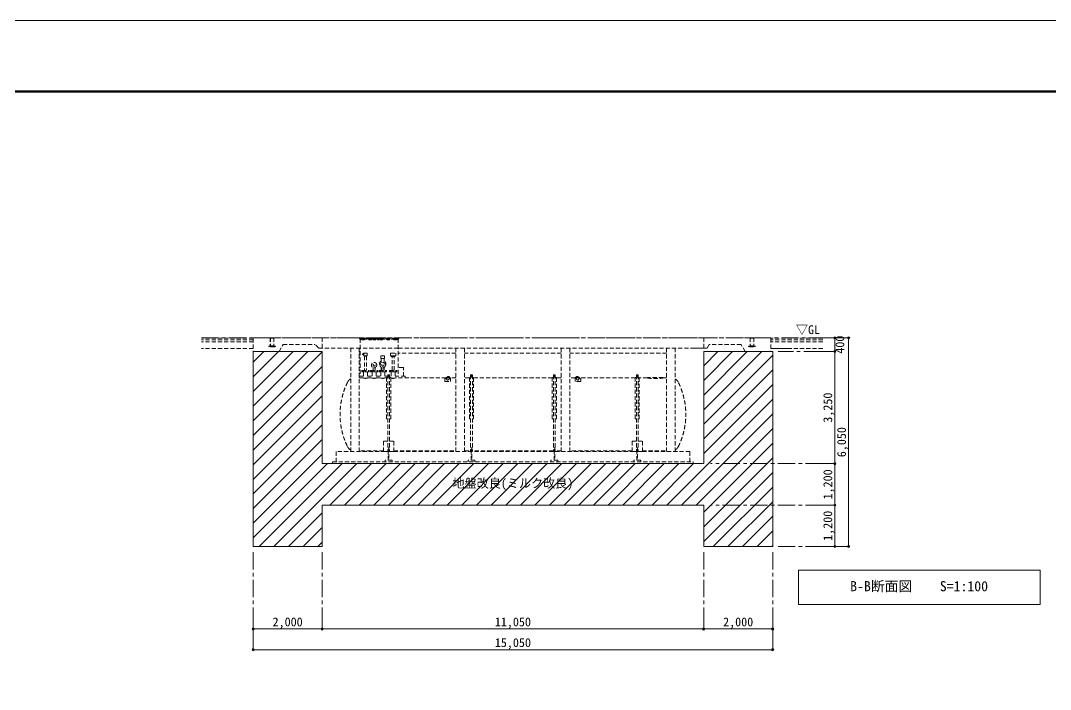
# Model space of a CAD drawing. Units: millimetres at full size, sheet at 1:100. Extents: x -42050 to 42050, y -29700 to 29700.
# Drawn here: x -17551 to 12279, y 10314 to 29700 of the extents above; entities that cross this region are included whole.
import ezdxf
from ezdxf.enums import TextEntityAlignment as Align

# ---------------------------------------------------------------- set-up
doc = ezdxf.new("R2010")
doc.units = ezdxf.units.MM
doc.header["$LTSCALE"] = 100
doc.header["$PDMODE"] = 32
doc.header["$PDSIZE"] = 60
doc.linetypes.add('CHAIN1', pattern=[8, 5, -1, 1, -1])
doc.linetypes.add('DASHED1', pattern=[1.8, 1.2, -0.6])
for name, color, linetype, lineweight in [('0-0_境界線', 7, 'DASHED1', 9), ('0-1_', 2, 'Continuous', 18), ('0-7_寸法', 7, 'Continuous', 5), ('0-8_雑１', 4, 'Continuous', 5), ('0-F_通り芯', 4, 'Continuous', 5), ('F-C_', 134, 'Continuous', 18)]:
    doc.layers.add(name, color=color, linetype=linetype, lineweight=lineweight)
doc.styles.add('ＭＳ ゴシック', font='')
doc.styles.get('ＭＳ ゴシック').set_extended_font_data('MS Gothic')

msp = doc.modelspace()

# ---------------------------------------------------------------- linework, layer by layer
at = {"layer": '0-0_境界線'}
for p, q in [((-10814.6, 20492.7), (-12314.6, 20492.7)), ((-10814.6, 20442.7), (-12314.6, 20442.7)), ((-10814.6, 20392.7), (-12314.6, 20392.7)), ((-10814.6, 20492.7), (-10814.6, 20107.7)), ((-10364.9, 20507.7), (-10314.9, 20507.7)), ((-10318.4, 20504.2), (-10318.4, 20261.2)), ((-10314.9, 20507.7), (-10214.9, 20507.7)), ((-10314.9, 20494.7), (-10214.9, 20494.7)), ((-10214.9, 20507.7), (-10214.9, 20257.7)), ((-10164.9, 20507.7), (-10214.9, 20507.7)), ((-10211.4, 20504.2), (-10211.4, 20261.2)), ((-10164.9, 20507.7), (-8814.6, 20507.7)), ((-10064.9, 20107.7), (-9949.4, 20307.7)), ((-9949.4, 20307.7), (-9014.6, 20307.7)), ((-8914.6, 20207.7), (-9014.6, 20307.7)), ((-7731, 20507.7), (-8814.6, 20507.7)), ((-8814.6, 20507.7), (-8814.6, 20207.7)), ((-7731, 20507.7), (-7731, 20476.9)), ((-7702, 20476.9), (-7731, 20476.9)), ((-7716, 20507.7), (-7202, 20507.7)), ((-7711.5, 20477.7), (-7711.5, 19392)), ((-7702, 20476.9), (-7702, 20446.9)), ((-7687, 20446.9), (-7702, 20446.9)), ((-7687, 20446.9), (-7687, 20476.9)), ((-7640.9, 20476.9), (-7687, 20476.9)), ((-7670.4, 20476.9), (-7670.4, 20496.9)), ((-7670.4, 20496.9), (-7594, 20496.9)), ((-7628.5, 20470.5), (-7670.4, 20491.9)), ((-7658.4, 20450.5), (-7658.4, 20476.9)), ((-7658.4, 20450.5), (-7584.6, 20450.5)), ((-7628.5, 20470.5), (-7628.5, 20496.9)), ((-7628.5, 20470.5), (-7486.8, 20470.5)), ((-7618.5, 20470.5), (-7618.5, 20496.9)), ((-7594, 20496.9), (-7589, 20479.1)), ((-7589, 20479.1), (-7500, 20479.1)), ((-7586.9, 20496.9), (-7581.9, 20479.1)), ((-7586.9, 20496.9), (-7510.5, 20496.9)), ((-7584.7, 20489.3), (-7507.5, 20489.3)), ((-7584.6, 20470.5), (-7584.6, 20450.5)), ((-7464.4, 20450.5), (-7464.4, 20467.9)), ((-7289.5, 20470.5), (-7456.4, 20470.5)), ((-7355, 20479.1), (-7443.8, 20479.1)), ((-7359.3, 20489.3), (-7436.8, 20489.3)), ((-7369.5, 20496.9), (-7433.5, 20496.9)), ((-7357.2, 20496.9), (-7369.5, 20496.9)), ((-7357.2, 20496.9), (-7362.2, 20479.1)), ((-7350, 20496.9), (-7355, 20479.1)), ((-7350, 20496.9), (-7247.6, 20496.9)), ((-7349.5, 20470.5), (-7349.5, 20496.9)), ((-7339.5, 20470.5), (-7339.5, 20496.9)), ((-7339.4, 20470.5), (-7339.4, 20450.5)), ((-7259.6, 20450.5), (-7339.4, 20450.5)), ((-7299.5, 20470.5), (-7299.5, 20496.9)), ((-7289.5, 20470.5), (-7289.5, 20496.9)), ((-7289.5, 20470.5), (-7247.6, 20491.9)), ((-7217, 20476.9), (-7277.1, 20476.9)), ((-7259.6, 20450.5), (-7259.6, 20476.9)), ((-7247.6, 20496.9), (-7247.6, 20491.9)), ((-7202, 20491.9), (-7247.6, 20491.9)), ((-7217, 20476.9), (-7217, 20446.9)), ((-7217, 20446.9), (-7202, 20446.9)), ((-6607, 20507.7), (-7202, 20507.7)), ((-7202, 20507.7), (-7202, 20491.9)), ((-7202, 20491.9), (-7156.4, 20491.9)), ((-7202, 20476.9), (-7202, 20446.9)), ((-7202, 20476.9), (-7202, 20446.9)), ((-7187, 20446.9), (-7202, 20446.9)), ((-7187, 20476.9), (-7126.9, 20476.9)), ((-7187, 20446.9), (-7187, 20476.9)), ((-7114.5, 20470.5), (-7156.4, 20491.9)), ((-7144.4, 20450.5), (-7144.4, 20476.9)), ((-7144.4, 20450.5), (-7064.6, 20450.5)), ((-7114.5, 20470.5), (-7114.5, 20496.9)), ((-7114.5, 20470.5), (-6904.5, 20470.5)), ((-7104.5, 20470.5), (-7104.5, 20496.9)), ((-7064.6, 20470.5), (-7064.6, 20450.5)), ((-7039.5, 20470.5), (-7039.5, 20496.9)), ((-7029.5, 20470.5), (-7029.5, 20496.9)), ((-6964.5, 20470.5), (-6964.5, 20496.9)), ((-6954.5, 20470.5), (-6954.5, 20496.9)), ((-6652.6, 20496.9), (-6904.5, 20496.9)), ((-6694.5, 20470.5), (-6904.5, 20470.5)), ((-6864.6, 20470.5), (-6864.6, 20450.5)), ((-6854.5, 20470.5), (-6854.5, 20496.9)), ((-6844.5, 20470.5), (-6844.5, 20496.9)), ((-6779.5, 20470.5), (-6779.5, 20496.9)), ((-6769.5, 20470.5), (-6769.5, 20496.9)), ((-6744.4, 20470.5), (-6744.4, 20450.5)), ((-6664.6, 20450.5), (-6744.4, 20450.5)), ((-6704.5, 20470.5), (-6704.5, 20496.9)), ((-6694.5, 20470.5), (-6694.5, 20496.9)), ((-6694.5, 20470.5), (-6652.6, 20491.9)), ((-6636, 20476.9), (-6682.1, 20476.9)), ((-6664.6, 20450.5), (-6664.6, 20476.9)), ((-6652.6, 20476.9), (-6652.6, 20496.9)), ((-6636, 20446.9), (-6636, 20476.9)), ((-6636, 20446.9), (-6621, 20446.9)), ((-6621, 20476.9), (-6592, 20476.9)), ((-6621, 20476.9), (-6621, 20446.9)), ((-6611.5, 20477.7), (-6611.5, 19392)), ((-6592, 20507.7), (-6607, 20507.7)), ((2235.4, 20507.7), (-6592, 20507.7)), ((-6592, 20507.7), (-6592, 20476.9)), ((2235.4, 20207.7), (2235.4, 20507.7)), ((3535.6, 20507.7), (2235.4, 20507.7)), ((2335.4, 20207.7), (2393.1, 20307.7)), ((3320.1, 20307.7), (2393.1, 20307.7)), ((3435.6, 20107.7), (3320.1, 20307.7)), ((3535.6, 20507.7), (3585.6, 20507.7)), ((3582.1, 20504.2), (3582.1, 20261.2)), ((3582.1, 20317.2), (3591.3, 20307.9)), ((3585.6, 20507.7), (3585.6, 20257.7)), ((3685.6, 20507.7), (3585.6, 20507.7)), ((3685.6, 20494.7), (3585.6, 20494.7)), ((3735.6, 20507.7), (3685.6, 20507.7)), ((3689.1, 20504.2), (3689.1, 20261.2)), ((4185.4, 20492.7), (4185.4, 20107.7)), ((5685.4, 20492.7), (4185.4, 20492.7)), ((5685.4, 20442.7), (4185.4, 20442.7)), ((5685.4, 20392.7), (4185.4, 20392.7)), ((-10814.6, 20192.7), (-12314.6, 20192.7)), ((-10064.9, 20107.7), (-10814.6, 20107.7)), ((-10364.9, 20261.2), (-10318.4, 20261.2)), ((-10364.9, 20261.2), (-10364.9, 20257.7)), ((-10364.9, 20257.7), (-10314.9, 20257.7)), ((-10339.9, 20248.7), (-10339.9, 20257.7)), ((-10189.9, 20248.7), (-10339.9, 20248.7)), ((-10314.9, 20277.7), (-10214.9, 20277.7)), ((-10164.9, 20261.2), (-10211.4, 20261.2)), ((-10189.9, 20248.7), (-10189.9, 20257.7)), ((-8914.6, 20207.7), (-7711.5, 20207.7)), ((-7989.6, 17207.7), (-7989.6, 20207.7)), ((-7739.6, 17207.7), (-7739.6, 20207.7)), ((-7739.6, 20057.7), (-7711.5, 20057.7)), ((-6611.5, 20208.5), (-7711.5, 20208.5)), ((-7642.8, 20040.4), (-7627.8, 20040.4)), ((-7642.8, 20020.4), (-7642.8, 20040.4)), ((-7642.8, 20020.4), (-7627.8, 20020.4)), ((-7627.8, 20020.4), (-7627.8, 20040.4)), ((-7627.8, 20037.4), (-7622.8, 20037.4)), ((-7627.8, 20023.4), (-7622.8, 20023.4)), ((-7622.8, 20060.4), (-7622.8, 20000.4)), ((-7612.8, 20060.4), (-7622.8, 20060.4)), ((-7612.8, 20000.4), (-7622.8, 20000.4)), ((-7612.8, 20060.4), (-7612.8, 20000.4)), ((-7607.8, 20050.4), (-7612.8, 20050.4)), ((-7607.8, 20010.4), (-7612.8, 20010.4)), ((-7512.1, 20064), (-7512.1, 19986)), ((-6709.5, 19986.6), (-6709.5, 19960.3)), ((2335.4, 20207.7), (-6611.5, 20207.7)), ((-4939.6, 20057.7), (-6611.5, 20057.7)), ((-4939.6, 17207.7), (-4939.6, 20207.7)), ((-4689.6, 17207.7), (-4689.6, 20207.7)), ((-1889.6, 20057.7), (-4689.6, 20057.7)), ((-1889.6, 17207.7), (-1889.6, 20207.7)), ((-1639.6, 17207.7), (-1639.6, 20207.7)), ((1160.4, 20057.7), (-1639.6, 20057.7)), ((1160.4, 17207.7), (1160.4, 20207.7)), ((1410.4, 17207.7), (1410.4, 20207.7)), ((1963.6, 20207.7), (2335.4, 20207.7)), ((3435.6, 20107.7), (4185.4, 20107.7)), ((3535.6, 20261.2), (3582.1, 20261.2)), ((3560.6, 20248.7), (3560.6, 20257.7)), ((3560.6, 20248.7), (3710.6, 20248.7)), ((3685.6, 20277.7), (3585.6, 20277.7)), ((3735.6, 20257.7), (3685.6, 20257.7)), ((3735.6, 20261.2), (3689.1, 20261.2)), ((3710.6, 20248.7), (3710.6, 20257.7)), ((4185.4, 20192.7), (4735.4, 20192.7)), ((5685.4, 20192.7), (4185.4, 20192.7)), ((-7607.8, 19986), (-7512.1, 19986)), ((-7601, 19974), (-7601, 19986)), ((-7522.2, 19974), (-7601, 19974)), ((-7522.2, 19986), (-7595.4, 19986)), ((-7591.9, 19974), (-7591.9, 19559.9)), ((-7531.4, 19974), (-7531.4, 19559.9)), ((-7522.2, 19974), (-7522.2, 19986)), ((-7112.2, 19902.6), (-7112.2, 19982.6)), ((-7011.1, 19902.6), (-7112.2, 19902.6)), ((-7106.2, 19902.6), (-7106.2, 19777.9)), ((-7017.1, 19902.6), (-7017.1, 19777.8)), ((-6709.5, 19960.3), (-6812.3, 19960.3)), ((-6791.9, 19559.9), (-6791.9, 19960.3)), ((-6731.4, 19559.9), (-6731.4, 19960.3)), ((-7739.6, 19392), (-7618.8, 19392)), ((-7666.7, 19541.9), (-7666.7, 19559.9)), ((-7666.7, 19523.9), (-7666.7, 19541.9)), ((-7456.7, 19523.9), (-7666.7, 19523.9)), ((-7618.8, 19523.9), (-7618.8, 19342)), ((-7504.5, 19523.9), (-7504.5, 19342)), ((-7504.5, 19392), (-7368.8, 19392)), ((-7416.7, 19541.9), (-7416.7, 19559.9)), ((-7416.7, 19523.9), (-7416.7, 19541.9)), ((-7206.7, 19523.9), (-7416.7, 19523.9)), ((-7368.8, 19523.9), (-7368.8, 19342)), ((-7341.9, 19643.1), (-7341.9, 19559.9)), ((-7281.4, 19643.1), (-7281.4, 19559.9)), ((-7254.5, 19523.9), (-7254.5, 19342)), ((-7254.5, 19392), (-7118.8, 19392)), ((-7166.7, 19541.9), (-7166.7, 19559.9)), ((-7166.7, 19523.9), (-7166.7, 19541.9)), ((-6956.7, 19523.9), (-7166.7, 19523.9)), ((-7118.8, 19523.9), (-7118.8, 19342)), ((-7106.2, 19651), (-7106.2, 19559.9)), ((-7091.9, 19641.1), (-7091.9, 19557.9)), ((-7031.4, 19641.1), (-7031.4, 19557.9)), ((-7017.1, 19651), (-7017.1, 19559.9)), ((-7004.5, 19523.9), (-7004.5, 19342)), ((-7004.5, 19392), (-6818.8, 19392)), ((-6864.6, 19431), (-6914.6, 19431)), ((-6914.6, 19431), (-6914.6, 17223.7)), ((-6866.7, 19541.9), (-6866.7, 19559.9)), ((-6866.7, 19523.9), (-6866.7, 19541.9)), ((-6656.7, 19523.9), (-6866.7, 19523.9)), ((-6864.6, 19431), (-6864.6, 17223.7)), ((-6818.8, 19523.9), (-6818.8, 19342)), ((-6704.5, 19523.9), (-6704.5, 19342)), ((-4464.6, 19431), (-4514.6, 19431)), ((-4514.6, 19431), (-4514.6, 17223.7)), ((-4464.6, 19431), (-4464.6, 17223.7)), ((-2064.6, 19431), (-2114.6, 19431)), ((-2114.6, 19431), (-2114.6, 17223.7)), ((-2064.6, 19431), (-2064.6, 17223.7)), ((335.4, 19431), (285.4, 19431)), ((285.4, 19431), (285.4, 17223.7)), ((335.4, 19431), (335.4, 17223.7)), ((-7739.6, 19342), (-7618.8, 19342)), ((-7504.5, 19342), (-7368.8, 19342)), ((-7254.5, 19342), (-7118.8, 19342)), ((-6948.8, 19342), (-7004.5, 19342)), ((-6948.8, 19352), (-6914.6, 19352)), ((-6948.8, 18158.8), (-6948.8, 19352)), ((-6864.6, 19361), (-6914.6, 19361)), ((-6864.6, 19352), (-6828.8, 19352)), ((-6828.8, 19352), (-6828.8, 18158.8)), ((-6818.8, 19342), (-6828.8, 19342)), ((-5225.7, 19342), (-6704.5, 19342)), ((-5261.9, 19302.6), (-5206.1, 19363.2)), ((-5261.9, 19302.6), (-5261.9, 19242.6)), ((-5261.9, 19242.6), (-5101.9, 19242.6)), ((-5181, 19353.5), (-5202.2, 19332.3)), ((-5131.3, 19342), (-5192.5, 19342)), ((-5138.5, 19311.1), (-5159.8, 19289.9)), ((-4939.6, 19342), (-5105.2, 19342)), ((-5101.9, 19326), (-5101.9, 19242.6)), ((-4548.8, 19342), (-4689.6, 19342)), ((-4548.8, 19352), (-4514.6, 19352)), ((-4548.8, 18158.8), (-4548.8, 19352)), ((-4464.6, 19361), (-4514.6, 19361)), ((-4464.6, 19352), (-4428.8, 19352)), ((-4428.8, 19352), (-4428.8, 18158.8)), ((-2148.8, 19342), (-4428.8, 19342)), ((-2148.8, 19352), (-2114.6, 19352)), ((-2148.8, 18158.8), (-2148.8, 19352)), ((-2064.6, 19361), (-2114.6, 19361)), ((-2064.6, 19352), (-2028.8, 19352)), ((-2028.8, 19352), (-2028.8, 18158.8)), ((-1889.6, 19342), (-2028.8, 19342)), ((-1481.9, 19342), (-1639.6, 19342)), ((-1485.1, 19326), (-1485.1, 19242.6)), ((-1325.1, 19242.6), (-1485.1, 19242.6)), ((-1455.7, 19342), (-1394.6, 19342)), ((-1448.6, 19311.1), (-1427.3, 19289.9)), ((-1406.1, 19353.5), (-1384.9, 19332.3)), ((-1325.1, 19302.6), (-1381, 19363.2)), ((251.2, 19342), (-1361.4, 19342)), ((-1325.1, 19302.6), (-1325.1, 19242.6)), ((251.2, 19352), (285.4, 19352)), ((335.4, 19361), (285.4, 19361)), ((335.4, 19352), (371.2, 19352)), ((371.2, 19352), (371.2, 18158.8)), ((607.3, 19342), (371.2, 19342)), ((607.3, 19351.1), (607.3, 19342.1)), ((1057.3, 19351), (607.3, 19351.1)), ((1057.3, 19342), (1057.3, 19351)), ((1160.4, 19342), (1057.3, 19342)), ((-6914.6, 18158.8), (-6948.8, 18158.8)), ((-6828.8, 18158.8), (-6864.6, 18158.8)), ((-4514.6, 18158.8), (-4548.8, 18158.8)), ((-4428.8, 18158.8), (-4464.6, 18158.8)), ((-2114.6, 18158.8), (-2148.8, 18158.8)), ((-2028.8, 18158.8), (-2064.6, 18158.8)), ((371.2, 18158.8), (335.4, 18158.8)), ((-7039.6, 17507.7), (-7039.6, 17207.7)), ((-6914.6, 17507.7), (-7039.6, 17507.7)), ((-6899.1, 17313.7), (-6880.1, 17313.7)), ((-6899.1, 16957.7), (-6899.1, 17313.7)), ((-6880.1, 17313.7), (-6880.1, 16957.7)), ((-6864.6, 17507.7), (-6739.6, 17507.7)), ((-6739.6, 17207.7), (-6739.6, 17507.7)), ((161.2, 17507.7), (161.2, 17207.7)), ((285.4, 17507.7), (161.2, 17507.7)), ((300.9, 17313.7), (319.9, 17313.7)), ((300.9, 16957.7), (300.9, 17313.7)), ((319.9, 17313.7), (319.9, 16957.7)), ((335.4, 17507.7), (461.2, 17507.7)), ((461.2, 17207.7), (461.2, 17507.7)), ((1835.4, 17207.7), (-8414.6, 17207.7)), ((-8414.6, 17207.7), (-8414.6, 16907.7)), ((-7039.6, 17226), (-7739.6, 17226)), ((-6739.6, 17213.7), (-7039.6, 17213.7)), ((-6864.6, 17232.7), (-6914.6, 17232.7)), ((-6864.6, 17223.7), (-6914.6, 17223.7)), ((-6739.6, 17226), (-4939.6, 17226)), ((-4689.6, 17226), (-4514.6, 17226)), ((-4464.6, 17232.7), (-4514.6, 17232.7)), ((-4464.6, 17223.7), (-4514.6, 17223.7)), ((-2114.6, 17226), (-4464.6, 17226)), ((-2064.6, 17232.7), (-2114.6, 17232.7)), ((-2064.6, 17223.7), (-2114.6, 17223.7)), ((-1889.6, 17226), (-2064.6, 17226)), ((161.2, 17226), (-1639.6, 17226)), ((461.2, 17213.7), (161.2, 17213.7)), ((335.4, 17232.7), (285.4, 17232.7)), ((335.4, 17223.7), (285.4, 17223.7)), ((461.2, 17226), (1160.4, 17226)), ((1835.4, 16907.7), (1835.4, 17207.7)), ((-8514.6, 16907.7), (1935.4, 16907.7)), ((-8514.6, 16907.7), (-8514.6, 16857.7)), ((-8514.6, 16857.7), (1935.4, 16857.7)), ((-6989.6, 16957.7), (-6989.6, 16907.7)), ((-4589.6, 16957.7), (-4589.6, 16907.7)), ((-4389.6, 16957.7), (-4589.6, 16957.7)), ((-4389.6, 16907.7), (-4389.6, 16957.7)), ((-2189.6, 16957.7), (-2189.6, 16907.7)), ((-1989.6, 16957.7), (-2189.6, 16957.7)), ((-1989.6, 16907.7), (-1989.6, 16957.7)), ((210.4, 16957.7), (210.4, 16907.7)), ((410.4, 16957.7), (210.4, 16957.7)), ((410.4, 16907.7), (410.4, 16957.7))]:
    msp.add_line(p, q, dxfattribs=at)
for points in [[(-10814.6, 20492.7), (-10799.6, 20507.7), (-10364.9, 20507.7)], [(-10364.9, 20507.7), (-10364.9, 20504.2), (-10318.4, 20504.2)], [(-10314.9, 20507.7), (-10314.9, 20257.7), (-10214.9, 20257.7)], [(-10164.9, 20507.7), (-10164.9, 20504.2), (-10211.4, 20504.2)], [(-7731, 20507.7), (-7716, 20507.7), (-7716, 20491.9), (-7670.4, 20491.9)], [(-7384.6, 20470.5), (-7384.6, 20450.5), (-7464.4, 20450.5)], [(-7156.4, 20476.9), (-7156.4, 20496.9), (-6904.5, 20496.9)], [(-6944.4, 20470.5), (-6944.4, 20450.5), (-6864.6, 20450.5)], [(-6607, 20507.7), (-6607, 20491.9), (-6652.6, 20491.9)], [(3535.6, 20507.7), (3535.6, 20504.2), (3582.1, 20504.2)], [(3685.6, 20507.7), (3685.6, 20257.7), (3585.6, 20257.7)], [(3735.6, 20507.7), (3735.6, 20504.2), (3689.1, 20504.2)], [(4185.4, 20492.7), (4170.4, 20507.7), (3735.6, 20507.7)], [(-10164.9, 20261.2), (-10164.9, 20257.7), (-10214.9, 20257.7)], [(-7607.8, 19986), (-7607.8, 20064), (-7512.1, 20064)], [(-6812.3, 19985.7), (-6834.2, 19985.7), (-6834.2, 20057.8), (-6680.5, 20057.8), (-6680.5, 19985.7), (-6709.5, 19985.7)], [(-6812.3, 19960.3), (-6812.3, 19986.6), (-6709.5, 19986.6)], [(3535.6, 20261.2), (3535.6, 20257.7), (3585.6, 20257.7)], [(-7011.1, 19902.6), (-7011.1, 19982.6), (-7112.2, 19982.6)], [(-7666.7, 19559.9), (-7456.7, 19559.9), (-7456.7, 19541.9)], [(-7666.7, 19541.9), (-7456.7, 19541.9), (-7456.7, 19523.9)], [(-7416.7, 19559.9), (-7206.7, 19559.9), (-7206.7, 19541.9)], [(-7416.7, 19541.9), (-7206.7, 19541.9), (-7206.7, 19523.9)], [(-7166.7, 19559.9), (-6956.7, 19559.9), (-6956.7, 19541.9)], [(-7166.7, 19541.9), (-6956.7, 19541.9), (-6956.7, 19523.9)], [(-6866.7, 19559.9), (-6656.7, 19559.9), (-6656.7, 19541.9)], [(-6866.7, 19541.9), (-6656.7, 19541.9), (-6656.7, 19523.9)], [(-6411.5, 19342), (-6411.5, 19392), (-6704.5, 19392)], [(-6461.5, 19392), (-6461.5, 19642), (-6611.5, 19642)], [(285.4, 18158.8), (251.2, 18158.8), (251.2, 19352)], [(-4499.1, 16957.7), (-4499.1, 17313.7), (-4480.1, 17313.7), (-4480.1, 16957.7)], [(-2099.1, 16957.7), (-2099.1, 17313.7), (-2080.1, 17313.7), (-2080.1, 16957.7)], [(-6871.6, 17252.7), (-6871.6, 17272.7), (-6907.6, 17272.7), (-6907.6, 17252.7)], [(-6871.6, 17232.7), (-6871.6, 17252.7), (-6907.6, 17252.7), (-6907.6, 17232.7)], [(-4471.6, 17252.7), (-4471.6, 17272.7), (-4507.6, 17272.7), (-4507.6, 17252.7)], [(-4471.6, 17232.7), (-4471.6, 17252.7), (-4507.6, 17252.7), (-4507.6, 17232.7)], [(-2071.6, 17252.7), (-2071.6, 17272.7), (-2107.6, 17272.7), (-2107.6, 17252.7)], [(-2071.6, 17232.7), (-2071.6, 17252.7), (-2107.6, 17252.7), (-2107.6, 17232.7)], [(328.4, 17252.7), (328.4, 17272.7), (292.4, 17272.7), (292.4, 17252.7)], [(328.4, 17232.7), (328.4, 17252.7), (292.4, 17252.7), (292.4, 17232.7)], [(-6789.6, 16907.7), (-6789.6, 16957.7), (-6989.6, 16957.7)], [(1563.6, 16857.7), (1935.4, 16857.7), (1935.4, 16907.7)]]:
    msp.add_lwpolyline(points, dxfattribs=at)
for centre, radius in [((-7311.6, 19714.4), 77.5), ((-7311.6, 19714.4), 30.2), ((-7061.7, 19712.4), 77.5), ((-7061.7, 19712.4), 30.2), ((-6889.6, 19401), 12), ((-4489.6, 19401), 12), ((-2089.6, 19401), 12), ((310.4, 19401), 12)]:
    msp.add_circle(centre, radius, dxfattribs=at)
for centre, radius, start, end in [((-7472, 20507.7), 40, 195.71238, 344.28763), ((-7472, 20507.7), 30, 180, 0), ((-7061.6, 19752.6), 92.5, 118.79131, 214.55346), ((-7061.6, 19752.6), 92.5, 325.39611, 61.20869), ((-6188.7, 18284), 2109, 153.6122, 206.3878), ((-7881.7, 19124), 219, 119.51549, 153.6122), ((-7561.7, 19478.2), 147.8, 247.24521, 292.7548), ((-7311.7, 19478.2), 147.8, 247.24521, 292.7548), ((-7061.7, 19478.2), 147.8, 247.24521, 292.7548), ((-6761.7, 19478.2), 147.8, 247.24521, 292.7548), ((-5181, 19311.1), 30, 135, 315), ((-5161.9, 19322.6), 60, 0, 137.37232), ((-5159.8, 19332.3), 30, 315, 135), ((-1425.1, 19322.6), 60, 42.62768, 180), ((-1427.3, 19332.3), 30, 45, 225), ((-1406.1, 19311.1), 30, 225, 45), ((832.6, 20581.2), 1259.4, 259.69597, 280.27798), ((1302.4, 19124), 219, 26.3878, 60.46431), ((-390.7, 18284), 2109, 333.6122, 26.3878), ((-7881.7, 17444), 219, 206.3878, 240.48451), ((1302.4, 17444), 219, 299.53569, 333.6122)]:
    msp.add_arc(centre, radius, start, end, dxfattribs=at)
at = {"layer": '0-1_'}
for p, q in [((-10814.6, 14457.7), (-10814.6, 20107.7)), ((2235.4, 16857.7), (2235.4, 20107.7)), ((2235.4, 20107.7), (4235.4, 20107.7)), ((4235.4, 14457.7), (4235.4, 20107.7)), ((-8814.6, 16857.7), (2235.4, 16857.7)), ((-8814.6, 15657.7), (2235.4, 15657.7)), ((-8814.6, 15657.7), (-8814.6, 14457.7)), ((2235.4, 15657.7), (2235.4, 14457.7)), ((-10814.6, 14457.7), (-8814.6, 14457.7)), ((2235.4, 14457.7), (4235.4, 14457.7))]:
    msp.add_line(p, q, dxfattribs=at)
msp.add_lwpolyline([(-8814.6, 16857.7), (-8814.6, 20107.7), (-10814.6, 20107.7)], dxfattribs=at)
at = {"layer": '0-7_寸法', "color": 4}
for p, q in [((6034.9, 20507.7), (5634.9, 20507.7)), ((6034.9, 20507.7), (6434.9, 20507.7)), ((6034.9, 20107.7), (6034.9, 20507.7)), ((6434.9, 14457.7), (6434.9, 20507.7)), ((6034.9, 20107.7), (5634.9, 20107.7)), ((6034.9, 16857.7), (6034.9, 20107.7)), ((6034.9, 16857.7), (5634.9, 16857.7)), ((6034.9, 15657.7), (6034.9, 16857.7)), ((6034.9, 15657.7), (5634.9, 15657.7)), ((6034.9, 14457.7), (6034.9, 15657.7)), ((6034.9, 14457.7), (5634.9, 14457.7)), ((6434.9, 14457.7), (6034.9, 14457.7)), ((-10814.6, 12065.7), (-10814.6, 12665.7)), ((-8814.6, 12065.7), (-8814.6, 12665.7)), ((2235.4, 12065.7), (2235.4, 12665.7)), ((4235.4, 12065.7), (4235.4, 12665.7)), ((-10814.6, 12065.7), (-8814.6, 12065.7)), ((-10814.6, 11465.7), (-10814.6, 12065.7)), ((-8814.6, 12065.7), (2235.4, 12065.7)), ((2235.4, 12065.7), (4235.4, 12065.7)), ((4235.4, 11465.7), (4235.4, 12065.7)), ((-10814.6, 11465.7), (4235.4, 11465.7))]:
    msp.add_line(p, q, dxfattribs=at)
at = {"layer": '0-7_寸法'}
for p in [(6034.9, 20507.7), (6434.9, 20507.7), (6034.9, 20107.7), (6034.9, 16857.7), (6034.9, 15657.7), (6034.9, 14457.7), (6434.9, 14457.7), (-10814.6, 12065.7), (-8814.6, 12065.7), (2235.4, 12065.7), (4235.4, 12065.7), (-10814.6, 11465.7), (4235.4, 11465.7)]:
    msp.add_point(p, dxfattribs=at)
at = {"layer": '0-8_雑１'}
for p, q in [((-10814.6, 18524.5), (-9231.5, 20107.7)), ((-10814.6, 18948.8), (-9655.7, 20107.7)), ((-10814.6, 19373.1), (-10080, 20107.7)), ((-10814.6, 19797.3), (-10504.3, 20107.7)), ((-10814.6, 18100.3), (-8814.6, 20100.3)), ((2235.4, 18422.3), (3920.7, 20107.7)), ((2235.4, 18846.6), (3496.5, 20107.7)), ((2235.4, 19270.9), (3072.2, 20107.7)), ((2235.4, 19695.1), (2647.9, 20107.7)), ((2235.4, 17998.1), (4235.4, 19998.1)), ((-10814.6, 17676), (-8814.6, 19676)), ((2235.4, 17573.8), (4235.4, 19573.8)), ((-10814.6, 17251.7), (-8814.6, 19251.7)), ((2235.4, 17149.6), (4235.4, 19149.6)), ((-10814.6, 16827.5), (-8814.6, 18827.5)), ((1167.8, 15657.7), (4235.4, 18725.3)), ((-10814.6, 16403.2), (-8814.6, 18403.2)), ((1592, 15657.7), (4235.4, 18301)), ((-10814.6, 15978.9), (-8814.6, 17978.9)), ((2016.3, 15657.7), (4235.4, 17876.8)), ((-10814.6, 15554.7), (-8814.6, 17554.7)), ((2235.4, 15452.5), (4235.4, 17452.5)), ((-10814.6, 15130.4), (-8814.6, 17130.4)), ((2235.4, 15028.2), (4235.4, 17028.2)), ((-10814.6, 14706.2), (-8663.1, 16857.7)), ((-10638.8, 14457.7), (-8238.8, 16857.7)), ((-10214.6, 14457.7), (-7814.6, 16857.7)), ((-8590.3, 15657.7), (-7390.3, 16857.7)), ((-8166, 15657.7), (-6966, 16857.7)), ((-7741.8, 15657.7), (-6541.8, 16857.7)), ((-7317.5, 15657.7), (-6117.5, 16857.7)), ((-6893.2, 15657.7), (-5693.2, 16857.7)), ((-6469, 15657.7), (-5269, 16857.7)), ((-6044.7, 15657.7), (-4844.7, 16857.7)), ((-5620.4, 15657.7), (-4420.4, 16857.7)), ((-5196.2, 15657.7), (-3996.2, 16857.7)), ((-4771.9, 15657.7), (-3571.9, 16857.7)), ((-4347.7, 15657.7), (-3147.7, 16857.7)), ((-3923.4, 15657.7), (-2723.4, 16857.7)), ((-3499.1, 15657.7), (-2299.1, 16857.7)), ((-3074.9, 15657.7), (-1874.9, 16857.7)), ((-2650.6, 15657.7), (-1450.6, 16857.7)), ((-2226.3, 15657.7), (-1026.3, 16857.7)), ((-1802.1, 15657.7), (-602.1, 16857.7)), ((-1377.8, 15657.7), (-177.8, 16857.7)), ((-953.5, 15657.7), (246.5, 16857.7)), ((-529.3, 15657.7), (670.7, 16857.7)), ((-105, 15657.7), (1095, 16857.7)), ((319.2, 15657.7), (1519.2, 16857.7)), ((743.5, 15657.7), (1943.5, 16857.7)), ((2235.4, 14604), (4235.4, 16604)), ((2513.4, 14457.7), (4235.4, 16179.7)), ((2937.6, 14457.7), (4235.4, 15755.4)), ((-9790.3, 14457.7), (-8814.6, 15433.4)), ((3361.9, 14457.7), (4235.4, 15331.2)), ((-9366, 14457.7), (-8814.6, 15009.1)), ((3786.2, 14457.7), (4235.4, 14906.9)), ((-8941.8, 14457.7), (-8814.6, 14584.8)), ((4210.4, 14457.7), (4235.4, 14482.6))]:
    msp.add_line(p, q, dxfattribs=at)
at = {"layer": '0-F_通り芯', "linetype": 'CHAIN1'}
for p, q in [((-12314.6, 20507.7), (6034.9, 20507.7)), ((5634.9, 20107.7), (4397.3, 20107.7)), ((5685.4, 16857.7), (2433.8, 16857.7)), ((5685.4, 15657.7), (2433.8, 15657.7)), ((5685.4, 14457.7), (4397.3, 14457.7)), ((-10814.6, 14289), (-10814.6, 12665.7)), ((-8814.6, 14289), (-8814.6, 12665.7)), ((2235.4, 14289), (2235.4, 12665.7)), ((4235.4, 14289), (4235.4, 12665.7))]:
    msp.add_line(p, q, dxfattribs=at)
at = {"layer": '0-F_通り芯', "color": 2, "lineweight": 18}
for p, q in [((4978.2, 13772.1), (11978.2, 13772.1)), ((4978.2, 13772.1), (4978.2, 12772.1)), ((11978.2, 13772.1), (11978.2, 12772.1)), ((4978.2, 12772.1), (11978.2, 12772.1))]:
    msp.add_line(p, q, dxfattribs=at)
at = {"layer": 'F-C_', "color": 2}
msp.add_lwpolyline([(-42050, -29700), (42050, -29700), (42050, 29700), (-42050, 29700)], close=True, dxfattribs=at)
for points in [[(40210, -28200), (40210, 27660), (-39850, 27660), (-39850, -28200)], [(40195, -28185), (40195, 27645), (-39835, 27645), (-39835, -28185)], [(40180, -28170), (40180, 27630), (-39820, 27630), (-39820, -28170)]]:
    msp.add_lwpolyline(points, dxfattribs=at)

# ---------------------------------------------------------------- texts
at = {"layer": '0-7_寸法', "style": 'ＭＳ ゴシック'}
for s, p in [('400', (6384.9, 20045.2)), ('3,250', (6034.9, 18045.2)), ('6,050', (6434.9, 17045.2)), ('1,200', (6034.9, 15820.2)), ('1,200', (6034.9, 14620.2))]:
    msp.add_text(s, height=256.6, rotation=90, dxfattribs=at).set_placement(p, align=Align.BOTTOM_LEFT)
for s, p in [('2,000', (-10252.1, 12065.7)), ('11,050', (-3814.6, 12065.7)), ('2,000', (2797.9, 12065.7)), ('15,050', (-3814.6, 11465.7))]:
    msp.add_text(s, height=256.6, dxfattribs=at).set_placement(p, align=Align.BOTTOM_LEFT)
at = {"layer": '0-8_雑１', "color": 7, "style": 'ＭＳ ゴシック'}
msp.add_text('地盤改良(ミルク改良)', height=256.6, dxfattribs=at).set_placement((-5039.6, 16082.7), align=Align.BOTTOM_LEFT)
at = {"layer": '0-F_通り芯', "color": 7, "style": 'ＭＳ ゴシック'}
msp.add_text('▽GL', height=256.6, dxfattribs=at).set_placement((4907.5, 20536), align=Align.BOTTOM_LEFT)
at = {"layer": '0-F_通り芯', "color": 2, "style": 'ＭＳ ゴシック'}
msp.add_text('B-B断面図 \u3000 S=1:100', height=293.3, dxfattribs=at).set_placement((6478.2, 13072.1), align=Align.BOTTOM_LEFT)

doc.saveas('drawing.dxf')
